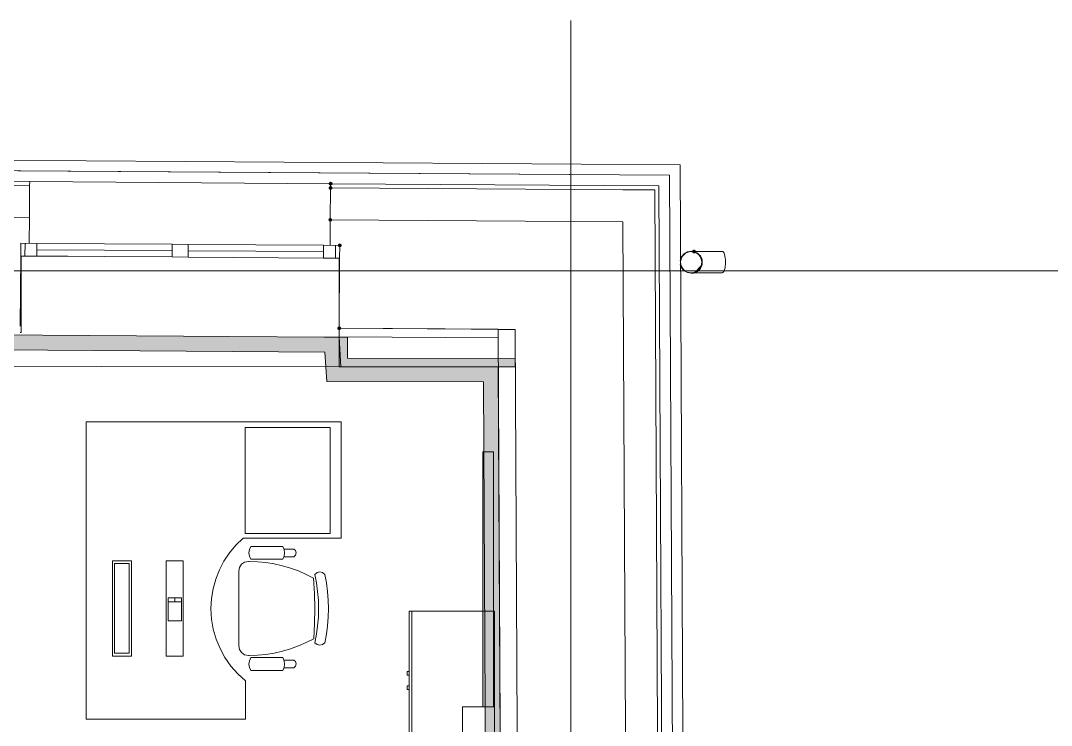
# Model space of a CAD drawing. Header units: millimetres. Extents: x 0 to 1189, y 0 to 841.
# Drawn here: x 307.79 to 356.27, y 696.99 to 730.15 of the extents above; entities that cross this region are included whole.
import ezdxf

# ---------------------------------------------------------------- set-up
doc = ezdxf.new("R2010")
doc.units = ezdxf.units.MM

msp = doc.modelspace()

# ---------------------------------------------------------------- hatches: boundary and pattern name
h = msp.add_hatch(color=7)
h.dxf.hatch_style = 2
h.paths.add_polyline_path([(322.362492, 722.368874), (322.29893, 722.342437), (322.272492, 722.278874), (322.29893, 722.215312), (322.362492, 722.188874), (322.372493, 722.188874), (322.436055, 722.215312), (322.462493, 722.278874), (322.436055, 722.342437), (322.372493, 722.368874)])
h = msp.add_hatch(color=7)
h.dxf.hatch_style = 2
h.paths.add_polyline_path([(322.374493, 722.388874), (322.438055, 722.415312), (322.464493, 722.478874), (322.438055, 722.542437), (322.374493, 722.568875), (322.364493, 722.568875), (322.30093, 722.542437), (322.274492, 722.478874), (322.30093, 722.415312), (322.364493, 722.388874)])
h = msp.add_hatch(color=7)
h.dxf.hatch_style = 2
h.paths.add_polyline_path([(322.372493, 722.368874), (322.30893, 722.342437), (322.282492, 722.278874), (322.30893, 722.215312), (322.372493, 722.188874), (322.436055, 722.215312), (322.462493, 722.278874), (322.436055, 722.342437)])
h = msp.add_hatch(color=7)
h.dxf.hatch_style = 2
h.paths.add_polyline_path([(322.352492, 720.868872), (322.28893, 720.842434), (322.262492, 720.778872), (322.28893, 720.715309), (322.352492, 720.688872), (322.416055, 720.715309), (322.442493, 720.778872), (322.416055, 720.842434)])
h = msp.add_hatch(color=7)
h.dxf.hatch_style = 2
h.paths.add_polyline_path([(322.804493, 719.48587), (322.868056, 719.512307), (322.894493, 719.57587), (322.868056, 719.639433), (322.804493, 719.66587), (322.794493, 719.66587), (322.730931, 719.639433), (322.704493, 719.57587), (322.730931, 719.512307), (322.794493, 719.48587)])
h = msp.add_hatch(color=7)
h.dxf.hatch_style = 2
h.paths.add_polyline_path([(339.454519, 719.37387), (339.390956, 719.347432), (339.364518, 719.28387), (339.390956, 719.220307), (339.454519, 719.193869), (339.467519, 719.193869), (339.531081, 719.220307), (339.557519, 719.28387), (339.531081, 719.347432), (339.467519, 719.37387)])
at = {"true_color": 0xf1d696}
h = msp.add_hatch(color=41, dxfattribs=at)
h.dxf.hatch_style = 2
h.paths.add_polyline_path([(278.613426, 715.571864), (322.061492, 715.257863), (322.103492, 714.557862), (278.613426, 714.871863)])
h = msp.add_hatch(color=7)
h.dxf.hatch_style = 2
h.paths.add_polyline_path([(322.778493, 715.585864), (322.842056, 715.612301), (322.868493, 715.675864), (322.842056, 715.739427), (322.778493, 715.765864), (322.768493, 715.765864), (322.704931, 715.739427), (322.678493, 715.675864), (322.704931, 715.612301), (322.768493, 715.585864)])
h = msp.add_hatch(color=41, dxfattribs=at)
h.dxf.hatch_style = 2
h.paths.add_polyline_path([(322.061492, 715.257863), (322.763493, 715.252863), (322.103492, 714.557862)])
h = msp.add_hatch(color=41, dxfattribs=at)
h.dxf.hatch_style = 2
h.paths.add_polyline_path([(322.103492, 714.557862), (322.763493, 715.252863), (322.804493, 714.552862)])
h = msp.add_hatch(color=7)
h.dxf.hatch_style = 2
h.paths.add_polyline_path([(323.163494, 713.865861), (322.763493, 713.866861), (322.763493, 715.252863), (323.163494, 715.252863)])
h = msp.add_hatch(color=41, dxfattribs=at)
h.dxf.hatch_style = 2
h.paths.add_polyline_path([(322.103492, 714.557862), (322.804493, 714.552862), (322.845493, 713.866861), (322.144492, 713.866861)])
h = msp.add_hatch(color=7)
h.dxf.hatch_style = 2
h.paths.add_polyline_path([(331.051506, 714.256862), (331.050506, 713.856861), (323.163494, 713.865861), (323.163494, 714.265862)])
h = msp.add_hatch(color=41, dxfattribs=at)
h.dxf.hatch_style = 2
h.paths.add_polyline_path([(322.845493, 713.866861), (322.186492, 713.16686), (322.144492, 713.866861)])
h = msp.add_hatch(color=41, dxfattribs=at)
h.dxf.hatch_style = 2
h.paths.add_polyline_path([(322.845493, 713.866861), (322.887493, 713.16686), (322.186492, 713.16686)])
h = msp.add_hatch(color=41, dxfattribs=at)
h.dxf.hatch_style = 2
h.paths.add_polyline_path([(322.845493, 713.866861), (329.553503, 713.858861), (329.556503, 713.15886), (322.887493, 713.16686)])
h = msp.add_hatch(color=41, dxfattribs=at)
h.dxf.hatch_style = 2
h.paths.add_polyline_path([(329.553503, 713.858861), (330.253505, 713.857861), (329.556503, 713.15886)])
h = msp.add_hatch(color=41, dxfattribs=at)
h.dxf.hatch_style = 2
h.paths.add_polyline_path([(329.556503, 713.15886), (330.248505, 713.852861), (330.256505, 713.15786)])
h = msp.add_hatch(color=41, dxfattribs=at)
h.dxf.hatch_style = 2
h.paths.add_polyline_path([(329.556503, 713.15886), (330.256505, 713.15786), (330.531505, 661.251781), (329.831504, 661.251781)])
at = {"true_color": 0x999999}
h = msp.add_hatch(color=253, dxfattribs=at)
h.dxf.hatch_style = 2
h.paths.add_polyline_path([(330.032504, 697.865837), (329.532503, 697.865837), (329.532503, 709.865855), (330.032504, 709.865855)])

# ---------------------------------------------------------------- linework, layer by layer
at = {"color": 7, "lineweight": 0}
for points in [[(333.67251, 237.628134), (333.67251, 730.151886)], [(231.698354, 724.087877), (338.803518, 723.367876)], [(338.306517, 722.871875), (232.198355, 723.583876)], [(232.698356, 723.580876), (338.306517, 722.871875)], [(338.803518, 723.367876), (338.957518, 693.21783)], [(338.785518, 628.652731), (338.306517, 722.871875)], [(338.306517, 722.871875), (338.785518, 628.653731)], [(308.213471, 722.373874), (292.523447, 722.478874)], [(308.214471, 722.573875), (292.524447, 722.678875)], [(308.203471, 720.873872), (308.213471, 722.373874)], [(308.213471, 722.373874), (308.214471, 722.573875)], [(308.214471, 722.573875), (322.364493, 722.478874)], [(322.364493, 722.478874), (322.362492, 722.278874)], [(337.808516, 722.374874), (322.374493, 722.478874)], [(337.808516, 722.374874), (338.213517, 642.755753)], [(322.362492, 722.278874), (322.352492, 720.778872)], [(322.372493, 722.278874), (336.109513, 722.185874)], [(337.609516, 722.193874), (336.109513, 722.185874)], [(336.109513, 722.185874), (337.609516, 722.175874)], [(337.609516, 722.175874), (337.609516, 722.193874)], [(337.609516, 722.175874), (338.013516, 642.754753)], [(308.203471, 720.873872), (292.513447, 720.978872)], [(308.195471, 719.67387), (308.203471, 720.873872)], [(322.352492, 720.778872), (322.344492, 719.57887)], [(336.117514, 720.685872), (322.352492, 720.778872)], [(336.117514, 720.685872), (336.513514, 642.747753)], [(307.79147, 719.076869), (307.79547, 719.67687)], [(307.79547, 719.67687), (307.79147, 719.076869)], [(307.79547, 719.67687), (308.555471, 719.67087)], [(308.555471, 719.67087), (307.79547, 719.67687)], [(307.991471, 719.074869), (307.995471, 719.67487)], [(308.555471, 719.67087), (308.551471, 719.070869)], [(308.555471, 719.67087), (314.914481, 719.62887)], [(314.910481, 719.028869), (314.914481, 719.62887)], [(314.914481, 719.62887), (315.674482, 719.62387)], [(315.674482, 719.62387), (314.914481, 719.62887)], [(315.674482, 719.62387), (315.670482, 719.023869)], [(315.674482, 719.62387), (322.034492, 719.58087)], [(322.034492, 719.58087), (322.030492, 718.980869)], [(322.794493, 719.57587), (322.034492, 719.58087)], [(322.794493, 719.57587), (322.034492, 719.58087)], [(322.590493, 718.976869), (322.594493, 719.57687)], [(322.790493, 718.975869), (322.794493, 719.57587)], [(322.790493, 718.975869), (322.794493, 719.57587)], [(307.76847, 715.776864), (307.79147, 719.076869)], [(308.551471, 719.070869), (307.79147, 719.076869)], [(307.79147, 719.076869), (308.551471, 719.070869)], [(310.013474, 719.061869), (307.81247, 719.061869)], [(307.81247, 719.061869), (307.81247, 715.475864)], [(314.910481, 719.028869), (308.551471, 719.070869)], [(308.553471, 719.37087), (314.912481, 719.32887)], [(315.670482, 719.023869), (314.910481, 719.028869)], [(314.910481, 719.028869), (315.670482, 719.023869)], [(322.030492, 718.980869), (315.670482, 719.023869)], [(315.672482, 719.32387), (322.032492, 719.28087)], [(322.030492, 718.980869), (322.790493, 718.975869)], [(322.030492, 718.980869), (322.790493, 718.975869)], [(322.790493, 718.975869), (322.768493, 715.675864)], [(322.772493, 716.239865), (322.772493, 718.975869)], [(338.814518, 718.870869), (338.877096, 719.043994), (338.991893, 719.181119), (339.146253, 719.27137), (339.327518, 719.30387), (339.431894, 719.293383), (339.529144, 719.263291), (339.617206, 719.215645), (339.694019, 719.152494), (339.757519, 719.075891), (339.805644, 718.987885), (339.836332, 718.890527), (339.847519, 718.785869)], [(338.827518, 718.780869), (338.837641, 718.884596), (338.86669, 718.978432), (338.912684, 719.063361), (338.973643, 719.137369), (339.047586, 719.19844), (339.132534, 719.244557), (339.226505, 719.273706), (339.327518, 719.28387), (339.427876, 719.27375), (339.521378, 719.244729), (339.606044, 719.198809), (339.679894, 719.137994), (339.740947, 719.064289), (339.787222, 718.979697), (339.81674, 718.886223), (339.827519, 718.785869)], [(339.467519, 719.28387), (339.494519, 719.28487)], [(339.494519, 719.28487), (339.522519, 719.28487)], [(339.522519, 719.28487), (339.553519, 719.28487)], [(339.553519, 719.28487), (339.586519, 719.28487)], [(339.586519, 719.28487), (339.621519, 719.28487)], [(339.621519, 719.28487), (339.658519, 719.28487)], [(339.658519, 719.28487), (339.696519, 719.28587)], [(339.696519, 719.28587), (339.737519, 719.28587)], [(339.737519, 719.28587), (339.779519, 719.28587)], [(339.779519, 719.28587), (339.823519, 719.28587)], [(339.823519, 719.28587), (339.868519, 719.28687)], [(339.868519, 719.28687), (339.915519, 719.28687)], [(339.915519, 719.28687), (339.964519, 719.28687)], [(339.964519, 719.28687), (340.014519, 719.28687)], [(340.014519, 719.28687), (340.06552, 719.28687)], [(340.06552, 719.28687), (340.11752, 719.28787)], [(340.11752, 719.28787), (340.17152, 719.28787)], [(340.17152, 719.28787), (340.22552, 719.28787)], [(340.22552, 719.28787), (340.28152, 719.28887)], [(340.28152, 719.28887), (340.33752, 719.28887)], [(340.33752, 719.28887), (340.36152, 719.28887)], [(340.786521, 719.29087), (340.36152, 719.28887)], [(340.786168, 719.290625), (340.817241, 719.280619), (340.846289, 719.251618), (340.872682, 719.205634), (340.895787, 719.14468), (340.914973, 719.070769), (340.92961, 718.985912), (340.939065, 718.892123), (340.942708, 718.791414)], [(339.847519, 718.785869), (339.836947, 718.679125), (339.806629, 718.58154), (339.758662, 718.493214), (339.695144, 718.416243), (339.618173, 718.352726), (339.529847, 718.304759), (339.432263, 718.27444), (339.327518, 718.263868), (339.147534, 718.295852), (338.993893, 718.384743), (338.879065, 718.519947), (338.815518, 718.690869)], [(339.827519, 718.785869), (339.817355, 718.683142), (339.788207, 718.589306), (339.742089, 718.504376), (339.681019, 718.430368), (339.607011, 718.369298), (339.522081, 718.323181), (339.428245, 718.294032), (339.327518, 718.283868), (339.226833, 718.293944), (339.133096, 718.322853), (339.048289, 718.368612), (338.974393, 718.429243), (338.913387, 718.502765), (338.867252, 718.587197), (338.837969, 718.680558), (338.827518, 718.780869)], [(339.524519, 718.337868), (339.785519, 718.597869)], [(340.942708, 718.791414), (340.940089, 718.690672), (340.931588, 718.596792), (340.917815, 718.511791), (340.899381, 718.437688), (340.876896, 718.376503), (340.850973, 718.330253), (340.822221, 718.300958), (340.791251, 718.290637)], [(202.529309, 718.371868), (863.72632, 718.371868)], [(339.483519, 718.284868), (339.459519, 718.283868)], [(339.510519, 718.284868), (339.483519, 718.284868)], [(339.540519, 718.284868), (339.510519, 718.284868)], [(339.572519, 718.284868), (339.540519, 718.284868)], [(339.605519, 718.284868), (339.572519, 718.284868)], [(339.641519, 718.284868), (339.605519, 718.284868)], [(339.679519, 718.285868), (339.641519, 718.284868)], [(339.718519, 718.285868), (339.679519, 718.285868)], [(339.759519, 718.285868), (339.718519, 718.285868)], [(339.802519, 718.285868), (339.759519, 718.285868)], [(339.847519, 718.285868), (339.802519, 718.285868)], [(339.893519, 718.286868), (339.847519, 718.285868)], [(339.940519, 718.286868), (339.893519, 718.286868)], [(339.989519, 718.286868), (339.940519, 718.286868)], [(340.04052, 718.286868), (339.989519, 718.286868)], [(340.09152, 718.287868), (340.04052, 718.286868)], [(340.14452, 718.287868), (340.09152, 718.287868)], [(340.19852, 718.287868), (340.14452, 718.287868)], [(340.25352, 718.287868), (340.19852, 718.287868)], [(340.30952, 718.288868), (340.25352, 718.287868)], [(340.36652, 718.288868), (340.30952, 718.288868)], [(340.36652, 718.288868), (340.791521, 718.290868)], [(322.061492, 715.257863), (277.913425, 715.577864)], [(322.768493, 715.675864), (322.765493, 715.275863)], [(322.768493, 715.675864), (331.043506, 715.619864)], [(322.772493, 715.252863), (322.772493, 715.675864)], [(330.248505, 715.625864), (322.778493, 715.675864)], [(331.043506, 715.619864), (330.243505, 715.615864)], [(330.243505, 715.615864), (330.543505, 656.556774)], [(330.246505, 715.225863), (330.248505, 715.625864)], [(331.043506, 715.619864), (331.345506, 656.156773)], [(307.81247, 715.475864), (307.76647, 715.475864)], [(322.763493, 715.252863), (322.061492, 715.257863)], [(322.763493, 715.252863), (322.763493, 713.866861)], [(323.163494, 715.252863), (322.763493, 715.252863)], [(322.845493, 713.866861), (322.763493, 715.252863)], [(322.765493, 715.275863), (330.246505, 715.225863)], [(322.797493, 715.252863), (322.797493, 715.276863)], [(323.163494, 714.265862), (323.163494, 715.252863)], [(278.613426, 714.871863), (322.103492, 714.557862)], [(322.103492, 714.557862), (322.144492, 713.866861)], [(331.051506, 714.256862), (323.163494, 714.265862)], [(331.050506, 713.856861), (331.051506, 714.256862)], [(277.962425, 713.929861), (322.764493, 713.867861)], [(322.186492, 713.16686), (322.144492, 713.866861)], [(322.763493, 713.866861), (331.050506, 713.856861)], [(329.553503, 713.858861), (322.845493, 713.866861)], [(330.253505, 713.857861), (329.553503, 713.858861)], [(330.531505, 661.251781), (330.253505, 713.857861)], [(322.186492, 713.16686), (329.556503, 713.15886)], [(329.556503, 713.15886), (329.831504, 661.251781)]]:
    msp.add_lwpolyline(points, dxfattribs=at)
at = {"color": 253, "lineweight": 0, "true_color": 0x999999}
for points in [[(310.864475, 697.274836), (310.864475, 711.274857)], [(310.864475, 711.274857), (310.864475, 697.274836)], [(310.864475, 711.274857), (322.864493, 711.274857)], [(322.864493, 711.274857), (322.864493, 705.795849)], [(318.352486, 706.010849), (318.352486, 711.010857)], [(318.352486, 711.010857), (322.352492, 711.010857)], [(322.352492, 711.010857), (322.352492, 706.010849)], [(329.532503, 697.865837), (329.532503, 709.865855)], [(329.532503, 709.865855), (330.032504, 709.865855)], [(330.032504, 709.865855), (330.032504, 697.865837)], [(322.352492, 706.010849), (318.352486, 706.010849)], [(318.364486, 699.083839), (317.99947, 699.414097), (317.676735, 699.779652), (317.398251, 700.176426), (317.165985, 700.600341), (316.981906, 701.047318), (316.847984, 701.51328), (316.766187, 701.994148), (316.738484, 702.485844), (316.764127, 702.958944), (316.839937, 703.422517), (316.96424, 703.872848), (317.13536, 704.306222), (317.35162, 704.718924), (317.611345, 705.107239), (317.912859, 705.467452), (318.254486, 705.795849)], [(318.254486, 705.795849), (322.864493, 705.795849)], [(318.611487, 704.805847), (318.548862, 704.950723), (318.527487, 705.106848), (318.548862, 705.262973), (318.611487, 705.407848)], [(320.123489, 705.407848), (318.611487, 705.407848)], [(320.123489, 705.407848), (320.185239, 705.262973), (320.206489, 705.106848), (320.185239, 704.950723), (320.123489, 704.805847)], [(320.63649, 704.920848), (320.179489, 704.920848)], [(320.63749, 705.287848), (320.181489, 705.287848)], [(320.63549, 705.287848), (320.72149, 705.213098), (320.75349, 705.103848), (320.72199, 704.995098), (320.63649, 704.920848)], [(313.000478, 704.736847), (312.114477, 704.736847)], [(312.114477, 704.736847), (312.114477, 700.246841)], [(312.895478, 704.607847), (312.196477, 704.607847)], [(312.196477, 704.607847), (312.196477, 700.383841)], [(312.895478, 700.383841), (312.895478, 704.607847)], [(313.000478, 700.246841), (313.000478, 704.736847)], [(314.640481, 704.736847), (314.640481, 700.246841)], [(315.436482, 704.736847), (314.640481, 704.736847)], [(315.436482, 700.246841), (315.436482, 704.736847)], [(318.048486, 704.242847), (318.084267, 704.425675), (318.181736, 704.569972), (318.32608, 704.667207), (318.502487, 704.702847), (318.520487, 704.702847)], [(318.520487, 704.702847), (318.533487, 704.702847), (318.931075, 704.690152), (319.325816, 704.652285), (319.716549, 704.589574), (320.102114, 704.502347), (320.481351, 704.390933), (320.8531, 704.255659), (321.2162, 704.096854), (321.569491, 703.914846)], [(320.123489, 704.805847), (318.611487, 704.805847)], [(318.048486, 704.242847), (318.048486, 700.740841)], [(321.627491, 704.089846), (321.728992, 704.180222), (321.860492, 704.212847), (321.991867, 704.180222), (322.092492, 704.089846)], [(321.627491, 704.089846), (321.703773, 703.692674), (321.758492, 703.29222), (321.79146, 702.889329), (321.802492, 702.484844), (321.79146, 702.080359), (321.758492, 701.677468), (321.703773, 701.277014), (321.627491, 700.879841)], [(322.092492, 704.089846), (322.168617, 703.692674), (322.222992, 703.29222), (322.255617, 702.889329), (322.266492, 702.484844), (322.255617, 702.080359), (322.222992, 701.677468), (322.168617, 701.277014), (322.092492, 700.879841)], [(321.569491, 703.914846), (321.613116, 703.20022), (321.627491, 702.484844), (321.613366, 701.776968), (321.571491, 701.069842)], [(314.722481, 701.916843), (314.722481, 702.998845)], [(314.722481, 702.998845), (315.356482, 702.998845)], [(315.039481, 702.797844), (315.039481, 702.998845)], [(315.356482, 702.998845), (315.356482, 701.916843)], [(315.356482, 702.797844), (314.722481, 702.797844)], [(330.068504, 702.365844), (326.068498, 702.365844)], [(326.068498, 702.365844), (326.068498, 687.865822)], [(326.188498, 702.365844), (326.188498, 687.865822)], [(330.068504, 687.865822), (330.068504, 702.365844)], [(315.356482, 701.916843), (314.722481, 701.916843)], [(321.571491, 701.069842), (321.217827, 700.887547), (320.854365, 700.728607), (320.482279, 700.593316), (320.102739, 700.481966), (319.716918, 700.394851), (319.325988, 700.332263), (318.93112, 700.294495), (318.533487, 700.281841), (318.520487, 700.281841)], [(318.520487, 700.281841), (318.502487, 700.280841), (318.32608, 700.316622), (318.181736, 700.414091), (318.084267, 700.558435), (318.048486, 700.734841)], [(322.092492, 700.879841), (321.991867, 700.789466), (321.860492, 700.756841), (321.728992, 700.789466), (321.627491, 700.879841)], [(312.114477, 700.246841), (313.000478, 700.246841)], [(312.196477, 700.383841), (312.895478, 700.383841)], [(314.640481, 700.246841), (315.436482, 700.246841)], [(318.611487, 699.575839), (318.548862, 699.720715), (318.527487, 699.87684), (318.548862, 700.032965), (318.611487, 700.17784)], [(320.123489, 700.17784), (318.611487, 700.17784)], [(320.123489, 700.17784), (320.185239, 700.032965), (320.206489, 699.87684), (320.185239, 699.720715), (320.123489, 699.575839)], [(320.63649, 700.06384), (320.179489, 700.06384)], [(320.63649, 700.06384), (320.72249, 699.98909), (320.75449, 699.87984), (320.722615, 699.77059), (320.63749, 699.69584)], [(320.123489, 699.575839), (318.611487, 699.575839)], [(320.63749, 699.69584), (320.181489, 699.69584)], [(318.364486, 697.274836), (318.364486, 699.083839)], [(326.068498, 699.526839), (325.966498, 699.526839)], [(325.966498, 699.526839), (325.966498, 699.352839)], [(325.966498, 699.352839), (326.068498, 699.352839)], [(326.068498, 699.352839), (326.068498, 699.526839)], [(326.068498, 698.849838), (325.966498, 698.849838)], [(325.966498, 698.849838), (325.966498, 698.675838)], [(325.966498, 698.675838), (326.068498, 698.675838)], [(326.068498, 698.675838), (326.068498, 698.849838)], [(328.578502, 677.865806), (328.578502, 697.865837)], [(328.578502, 697.865837), (330.078504, 697.865837)], [(330.032504, 697.865837), (329.532503, 697.865837)], [(330.078504, 697.865837), (330.078504, 677.865806)], [(310.864475, 697.274836), (318.364486, 697.274836)], [(310.864475, 697.274836), (318.364486, 697.274836)]]:
    msp.add_lwpolyline(points, dxfattribs=at)

doc.saveas('drawing.dxf')
